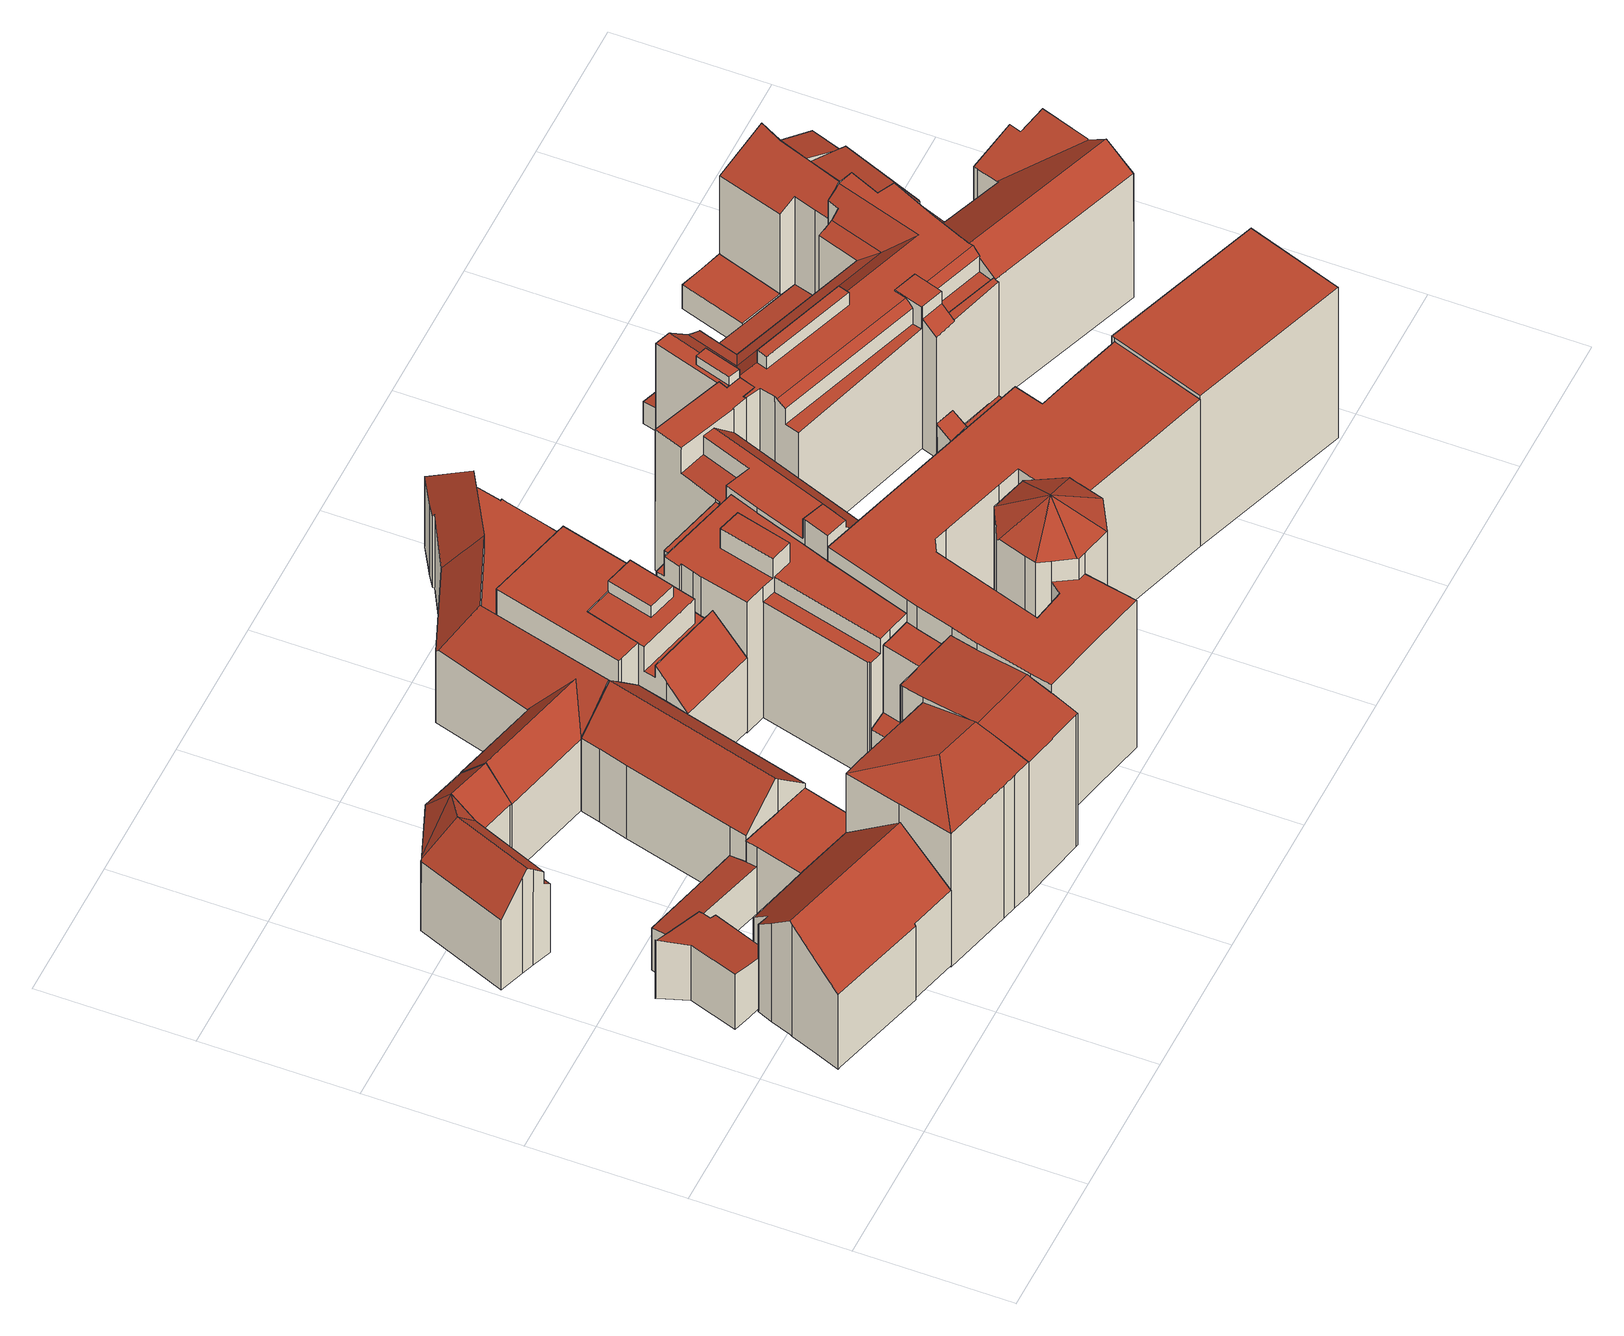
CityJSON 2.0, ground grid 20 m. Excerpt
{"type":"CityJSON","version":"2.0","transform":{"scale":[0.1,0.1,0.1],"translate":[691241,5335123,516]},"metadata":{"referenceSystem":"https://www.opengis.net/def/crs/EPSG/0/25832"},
"CityObjects":{
"building1":{"type":"Building","attributes":{"Gemeindeschluessel":"09162000","HoeheDach":"526.666","HoeheGrund":"517.240","Methode":"1000","NiedrigsteTraufeDesGebaeudes":"525.136","Geometrietyp2DReferenz":"3000","function":"31001_1000","roofType":"2100","measuredHeight":9.43,"storeysAboveGround":2},"geometry":[{"type":"MultiSurface","lod":"2","boundaries":[[[0,1,2,3]],[[4,5,6,7]],[[7,6,8,9]],[[10,11,12,13]],[[14,15,16,17]],[[3,2,18,19]],[[20,13,12,21,14,17]],[[22,1,0,23,24,25]],[[9,8,26,27]],[[21,12,11,26,8,6,5,18,2,1,22,25,28,15,14]],[[27,26,11,10]],[[19,18,5,4]],[[9,27,10,13,20,17,16,29,24,23,0,3,19,4,7]],[[29,16,15,28,25,24]]],"semantics":{"surfaces":[{"type":"WallSurface"},{"type":"RoofSurface"},{"type":"GroundSurface"}],"values":[0,0,0,0,0,0,0,0,0,1,0,0,2,0]}}]},
"building2":{"type":"Building","attributes":{"Gemeindeschluessel":"09162000","HoeheDach":"535.441","HoeheGrund":"516.840","Methode":"1000","NiedrigsteTraufeDesGebaeudes":"528.577","Geometrietyp2DReferenz":"3000","function":"31001_9998","roofType":"3100","measuredHeight":18.6,"storeysAboveGround":3},"geometry":[{"type":"MultiSurface","lod":"2","boundaries":[[[30,31,32,33,34,35]],[[36,37,32,31]],[[38,39,40,41,42,43]],[[44,45,46,47,48,49]],[[39,38,37,36]],[[43,42,50,51,45,44,49,52,53,54,55,56]],[[57,52,49,48]],[[46,45,51,58]],[[59,54,53,60]],[[61,55,54,59]],[[60,53,52,57]],[[33,32,37,38,43,56,62,63,34]],[[34,63,62,64,65,35]],[[66,41,40,39,36,31,30,35,65,64,67,61,59,60,57,48,47,46,58]],[[62,56,55,61,67,64]],[[41,66,58,51,50,42]]],"semantics":{"surfaces":[{"type":"WallSurface"},{"type":"RoofSurface"},{"type":"GroundSurface"}],"values":[0,0,0,0,0,1,0,0,0,0,0,1,0,2,0,0]}}]},
"building3":{"type":"Building","attributes":{"Gemeindeschluessel":"09162000","HoeheDach":"525.013","HoeheGrund":"517.310","Methode":"1000","NiedrigsteTraufeDesGebaeudes":"524.132","Geometrietyp2DReferenz":"3000","function":"31001_2000","roofType":"2100","measuredHeight":7.7},"geometry":[{"type":"MultiSurface","lod":"2","boundaries":[[[68,69,70,71]],[[72,73,68,71,74,75,76,77,78]],[[75,79,80,76]],[[71,70,81,74]],[[82,83,78,77,76,80]],[[81,70,69,84,85,83,82,80,79]],[[74,81,79,75]],[[73,72,78,83,85,84]],[[73,84,69,68]]],"semantics":{"surfaces":[{"type":"WallSurface"},{"type":"GroundSurface"},{"type":"RoofSurface"}],"values":[0,1,0,0,0,2,0,0,0]}}]},
"building4":{"type":"Building","attributes":{"Gemeindeschluessel":"09162000","HoeheDach":"533.940","HoeheGrund":"517.370","Methode":"2000","NiedrigsteTraufeDesGebaeudes":"528.560","Geometrietyp2DReferenz":"3000","function":"31001_1000","roofType":"3100","measuredHeight":16.57,"storeysAboveGround":3},"geometry":[{"type":"MultiSurface","lod":"2","boundaries":[[[86,87,88,89]],[[90,91,92,93,94,95]],[[96,97,98,99,100]],[[96,100,95]],[[101,102,103,104]],[[105,106,107,108,99,98]],[[104,103,109,110]],[[110,109,111,112,94,93,113]],[[111,109,103,102,97,96]],[[101,105,98,97,102]],[[111,96,95,112]],[[114,115,91,90,116]],[[107,88,87,108]],[[95,94,112]],[[114,117,118,106,105,101,104,110,113,119,115]],[[113,93,92,119]],[[114,116,120,117]],[[106,118,89,88,107]],[[117,120,89,118]],[[87,100,99,108]],[[119,92,91,115]],[[89,120,116,90,95,86]],[[95,100,87,86]]],"semantics":{"surfaces":[{"type":"WallSurface"},{"type":"RoofSurface"},{"type":"GroundSurface"}],"values":[0,1,1,1,0,0,0,0,1,0,1,0,1,1,2,0,0,0,0,0,0,1,0]}}]},
"building5":{"type":"Building","attributes":{"Gemeindeschluessel":"09162000","HoeheDach":"528.192","HoeheGrund":"516.620","Methode":"1000","NiedrigsteTraufeDesGebaeudes":"528.192","Geometrietyp2DReferenz":"3000","function":"31001_9998","roofType":"1000","measuredHeight":11.57,"storeysAboveGround":3},"geometry":[{"type":"MultiSurface","lod":"2","boundaries":[[[121,122,123,124]],[[125,126,127,128]],[[129,130,131,132,133,134]],[[135,136,134,133,137,138]],[[124,123,126,125]],[[126,123,122,130,129,134,136,135,127]],[[128,127,135,138]],[[131,130,122,121]],[[124,125,128,138,137,133,132,131,121]]],"semantics":{"surfaces":[{"type":"WallSurface"},{"type":"RoofSurface"},{"type":"GroundSurface"}],"values":[0,0,0,0,0,1,0,0,2]}}]},
"building6":{"type":"Building","attributes":{"Gemeindeschluessel":"09162000","HoeheDach":"540.135","HoeheGrund":"516.580","Methode":"1000","NiedrigsteTraufeDesGebaeudes":"538.327","Geometrietyp2DReferenz":"3000","function":"31001_9998","roofType":"3200","measuredHeight":23.55,"storeysAboveGround":7},"geometry":[{"type":"MultiSurface","lod":"2","boundaries":[[[139,140,141,142]],[[143,144,145,146]],[[147,148,149,150,151,152,144]],[[152,153,145,144]],[[154,155,156,157,158,143,146,125,124,139,142]],[[156,149,148,157]],[[152,151,141,140,159,153]],[[146,145,153,125]],[[125,153,159,124]],[[157,148,147,158]],[[156,155,154,142,141,151,150,149]],[[158,147,144,143]],[[124,159,140,139]]],"semantics":{"surfaces":[{"type":"WallSurface"},{"type":"RoofSurface"},{"type":"GroundSurface"}],"values":[0,0,1,1,2,0,1,0,0,0,0,0,0]}}]},
"building7":{"type":"Building","attributes":{"Gemeindeschluessel":"09162000","HoeheDach":"533.995","HoeheGrund":"517.000","Methode":"1000","NiedrigsteTraufeDesGebaeudes":"528.887","Geometrietyp2DReferenz":"3000","function":"31001_1000","roofType":"3100","measuredHeight":17,"storeysAboveGround":3},"geometry":[{"type":"MultiSurface","lod":"2","boundaries":[[[160,161,162,163]],[[164,165,166,167]],[[168,169,161,160]],[[170,171,172,173,174,175]],[[176,177,178,179]],[[164,180,179,178,181,165]],[[180,164,167,171,170,175,168,160,163,182,183,184,176,179]],[[172,166,165,181,178,177,185,186,173]],[[175,174,169,168]],[[186,185,184,183,182,187]],[[167,166,172,171]],[[173,186,187,162,161,169,174]],[[184,185,177,176]],[[163,162,187,182]]],"semantics":{"surfaces":[{"type":"WallSurface"},{"type":"GroundSurface"},{"type":"RoofSurface"}],"values":[0,0,0,0,0,0,1,2,0,0,0,2,0,0]}}]},
"building8":{"type":"Building","attributes":{"Gemeindeschluessel":"09162000","HoeheDach":"539.890","HoeheGrund":"516.660","Methode":"2000","NiedrigsteTraufeDesGebaeudes":"524.760","Geometrietyp2DReferenz":"3000","function":"31001_9998","roofType":"3100","measuredHeight":23.23,"storeysAboveGround":6},"geometry":[{"type":"MultiSurface","lod":"2","boundaries":[[[188,189,190,191,192,193,194,195,196,197,198]],[[199,200,201,202]],[[203,204,205,206]],[[207,208,209,210]],[[205,204,209,208,188,198,211]],[[200,199,212,213,214,215,216]],[[210,209,204,203]],[[217,218,201,200,216,219]],[[220,197,196,221]],[[211,198,197,220,222,223]],[[192,191,217,219,224,225,193]],[[226,227,228,218,217,191,190]],[[202,201,218,228]],[[207,229,230,189,188,208]],[[224,215,214,225]],[[194,193,225,214,213,231,232]],[[224,219,216,215]],[[233,195,194,232]],[[206,205,211,223]],[[226,190,189,230]],[[228,227,226,230,229,207,210,203,206,223,222,220,221,233,232,231,213,212,199,202]],[[221,196,195,233]]],"semantics":{"surfaces":[{"type":"RoofSurface"},{"type":"WallSurface"},{"type":"GroundSurface"}],"values":[0,1,1,1,0,1,1,0,1,1,1,1,1,1,0,1,1,1,1,1,2,1]}}]},
"building9":{"type":"Building","attributes":{"Gemeindeschluessel":"09162000","HoeheDach":"535.810","HoeheGrund":"517.088","Methode":"2000","NiedrigsteTraufeDesGebaeudes":"528.570","Geometrietyp2DReferenz":"3000","function":"31001_1000","roofType":"1000","measuredHeight":18.72,"storeysAboveGround":3},"geometry":[{"type":"MultiSurface","lod":"2","boundaries":[[[234,235,236,237]],[[238,239,240,241]],[[242,243,244,245]],[[237,236,246,247]],[[248,249,250,251]],[[252,253,254,255]],[[256,257,258,259]],[[258,257,260,240,239,261,262,263,264,265,266,252,255,267,268,269,270,271]],[[244,272,265,264,273,245]],[[274,275,276,277]],[[275,274,278,279]],[[280,281,282,250,249,283]],[[238,241,284,256,259,285,286,287,288,278,274,277,289,272,244,243,290,291,248,251,234,237,247,292]],[[293,294,295,296,297]],[[280,283,294,293,245,273]],[[285,271,270,286]],[[267,298,299,268]],[[290,296,295,291]],[[272,289,300,301,266,265]],[[288,287,269,268,299,302]],[[277,276,300,289]],[[286,270,269,287]],[[255,254,298,267]],[[261,303,281,262]],[[248,291,295,294,283,249]],[[264,263,280,273]],[[241,240,260,284]],[[293,297,242,245]],[[281,303,304,246,236,235,282]],[[284,260,257,256]],[[262,281,280,263]],[[247,246,304,292]],[[258,271,285,259]],[[234,251,250,282,235]],[[266,301,253,252]],[[290,243,242,297,296]],[[238,292,304,303,261,239]],[[275,279,302,299,298,254,253,301,300,276]],[[288,302,279,278]]],"semantics":{"surfaces":[{"type":"WallSurface"},{"type":"RoofSurface"},{"type":"GroundSurface"}],"values":[0,0,0,0,0,0,0,1,0,0,0,1,2,1,1,0,0,0,0,0,0,0,0,0,0,0,0,1,1,0,0,0,0,0,0,0,0,1,0]}}]},
"building10":{"type":"Building","attributes":{"Gemeindeschluessel":"09162000","HoeheDach":"537.550","HoeheGrund":"517.043","Methode":"2000","NiedrigsteTraufeDesGebaeudes":"528.986","Geometrietyp2DReferenz":"3000","function":"31001_1000","roofType":"1000","measuredHeight":20.51},"geometry":[{"type":"MultiSurface","lod":"2","boundaries":[[[305,306,307,308]],[[309,310,311,312]],[[313,164,180,179,314,315,316,317,318,319,320,321,322,323,324]],[[269,325,326,327]],[[316,328,325,317]],[[320,329,330,321]],[[179,331,332,314]],[[308,307,333,334]],[[179,180,335,310,309,336,337,331]],[[315,314,332,334,333]],[[313,324,338,312,311,339]],[[313,339,340,164]],[[328,341,306,305]],[[326,325,328,305,308,334,332,331,337]],[[319,342,329,320]],[[339,311,310,335,340]],[[327,326,337,336]],[[321,330,343,322]],[[164,340,335,180]],[[323,344,338,324]],[[312,338,344,343,330,329,342,270,269,327,336,309]],[[316,315,333,341,328]],[[318,270,342,319]],[[306,341,333,307]],[[318,317,325,269,270]],[[322,343,344,323]]],"semantics":{"surfaces":[{"type":"WallSurface"},{"type":"GroundSurface"},{"type":"RoofSurface"}],"values":[0,0,1,0,0,0,0,0,0,0,0,0,0,2,0,2,0,0,0,0,2,0,0,2,0,0]}}]},
"building11":{"type":"Building","attributes":{"Gemeindeschluessel":"09162000","HoeheDach":"520.440","HoeheGrund":"516.570","Methode":"2000","NiedrigsteTraufeDesGebaeudes":"520.440","Geometrietyp2DReferenz":"3000","function":"31001_9998","roofType":"1000","measuredHeight":3.87},"geometry":[{"type":"MultiSurface","lod":"2","boundaries":[[[345,346,347,348,349,350]],[[351,352,353,354]],[[355,356,357,358,359,360,361,362,349,348,347,363,364,351,354,365,366,367,368]],[[360,369,370,361]],[[359,371,369,360]],[[359,358,357,372,373,371]],[[368,374,375,355]],[[354,353,376,365]],[[366,377,378,367]],[[364,363,379,380,352,351]],[[347,346,379,363]],[[381,372,357,356,355,375]],[[367,378,374,368]],[[361,370,382,362]],[[362,382,350,349]],[[380,379,346,345,350,382,370,369,371,373,372,381,375,374,378,377,376,353,352]],[[365,376,377,366]]],"semantics":{"surfaces":[{"type":"WallSurface"},{"type":"GroundSurface"},{"type":"RoofSurface"}],"values":[0,0,1,0,0,0,0,0,0,0,0,0,0,0,0,2,0]}}]},
"building12":{"type":"Building","attributes":{"Gemeindeschluessel":"09162000","HoeheDach":"541.330","HoeheGrund":"516.760","Methode":"2000","NiedrigsteTraufeDesGebaeudes":"534.940","Geometrietyp2DReferenz":"3000","function":"31001_9998","roofType":"1000","measuredHeight":24.57,"storeysAboveGround":6},"geometry":[{"type":"MultiSurface","lod":"2","boundaries":[[[383,384,385,386]],[[387,388,389,390]],[[391,392,393,394,395]],[[396,385,384,397]],[[398,399,400,401]],[[402,403,404,405]],[[406,407,408,409,410,411,412,413]],[[414,412,411,415]],[[394,393,416,417,398,401]],[[418,419,420,421]],[[386,385,396,422]],[[423,405,404,424,425,426,427,392,391,387,390,428,418,421,414,415,429,430,431,432]],[[413,433,434,406]],[[428,435,419,418]],[[436,402,405,423]],[[426,425,437,399,398,417]],[[427,416,393,392]],[[404,403,438,424]],[[424,438,437,425]],[[396,397,439,395,394,401,400,422]],[[439,397,384,383]],[[426,417,416,427]],[[402,436,434,433,420,419,435,389,388,395,439,383,386,422,400,399,437,438,403]],[[414,421,420,433,413,412]],[[430,409,408,431]],[[390,389,435,428]],[[415,411,410,429]],[[429,410,409,430]],[[431,408,407,432]],[[391,395,388,387]],[[423,432,407,406,434,436]]],"semantics":{"surfaces":[{"type":"WallSurface"},{"type":"RoofSurface"},{"type":"GroundSurface"}],"values":[0,0,0,1,0,0,1,0,1,0,0,2,0,0,0,0,0,0,0,0,0,0,1,0,0,0,0,0,0,0,0]}}]},
"building13":{"type":"Building","attributes":{"Gemeindeschluessel":"09162000","HoeheDach":"547.830","HoeheGrund":"516.390","Methode":"2000","NiedrigsteTraufeDesGebaeudes":"543.526","Geometrietyp2DReferenz":"3000","function":"31001_9998","roofType":"3600","measuredHeight":31.44,"storeysAboveGround":7},"geometry":[{"type":"MultiSurface","lod":"2","boundaries":[[[440,441,442,443,444,445,446]],[[447,448,449,450]],[[451,452,453,454,455]],[[456,457,451,455]],[[442,458,459,460,461,443]],[[462,463,464,465,466,467]],[[468,469,462,467]],[[446,445,470]],[[470,464,463,462,469,471,472]],[[459,473,474,460]],[[449,448,446,470,475]],[[453,472,471,469,468,476,477,454]],[[478,450,449,475,457,456]],[[479,480,481,482,465,464]],[[470,472,453,452]],[[457,475,470,452,451]],[[483,484,474,473]],[[459,458,442,441,440,447,450,478,456,455,454,477,476,468,467,466,465,482,481,483,473]],[[445,444,443,461,460,474,470]],[[470,479,464]],[[474,484,480,479,470]],[[481,480,484,483]],[[440,446,448,447]]],"semantics":{"surfaces":[{"type":"WallSurface"},{"type":"RoofSurface"},{"type":"GroundSurface"}],"values":[0,0,0,0,0,0,0,1,1,0,1,0,0,0,1,1,0,2,1,1,1,0,0]}}]},
"building14":{"type":"Building","attributes":{"Gemeindeschluessel":"09162000","HoeheDach":"540.390","HoeheGrund":"516.420","Methode":"2000","NiedrigsteTraufeDesGebaeudes":"540.390","Geometrietyp2DReferenz":"3000","function":"31001_9998","roofType":"1000","measuredHeight":23.97,"storeysAboveGround":6},"geometry":[{"type":"MultiSurface","lod":"2","boundaries":[[[485,486,487,488]],[[489,490,491,492,493,483]],[[494,495,496,497,498,499,500,501]],[[456,502,503,450]],[[504,505,501,500]],[[506,507,508,509,510,511]],[[512,513,514,459,473,515,483,493,492,516,517,518,519,520,521,522,510,509,508,456,450,447,523,524,525,526,527,485,488,528,504,500,499,498,497,529,530,531,532]],[[459,533,534,473]],[[531,535,536,532]],[[515,473,534,537,489,483]],[[528,538,505,504]],[[492,491,539,516]],[[447,540,541,523]],[[518,542,543,519]],[[508,507,502,456]],[[519,543,544,520]],[[522,545,511,510]],[[497,496,546,529]],[[526,547,548,527]],[[488,487,538,528]],[[514,513,549,550,533,459]],[[517,516,539,551,542,518]],[[524,523,541,552,553,525]],[[552,541,540,503,502,507,506,511,545,554,544,543,542,551,539,491,490,489,537,534,533,550,549,555,536,535,556,546,496,495,494,501,505,538,487,486,548,547,553]],[[556,535,531,530,529,546]],[[527,548,486,485]],[[513,512,532,536,555,549]],[[525,553,547,526]],[[450,503,540,447]],[[522,521,520,544,554,545]]],"semantics":{"surfaces":[{"type":"WallSurface"},{"type":"GroundSurface"},{"type":"RoofSurface"}],"values":[0,0,0,0,0,0,1,0,0,0,0,0,0,0,0,0,0,0,0,0,0,0,0,2,0,0,0,0,0,0]}}]},
"building15":{"type":"Building","attributes":{"Gemeindeschluessel":"09162000","HoeheDach":"537.530","HoeheGrund":"516.580","Methode":"1000","NiedrigsteTraufeDesGebaeudes":"537.530","Geometrietyp2DReferenz":"3000","function":"31001_9998","roofType":"1000","measuredHeight":20.95},"geometry":[{"type":"MultiSurface","lod":"2","boundaries":[[[557,558,559,560]],[[557,560,561,562,563]],[[563,564,558,557]],[[564,565,566,559,558]],[[562,565,564,563]],[[560,559,566,561]],[[561,566,565,562]]],"semantics":{"surfaces":[{"type":"WallSurface"},{"type":"GroundSurface"},{"type":"RoofSurface"}],"values":[0,1,0,2,0,0,0]}}]},
"building16":{"type":"Building","attributes":{"Gemeindeschluessel":"09162000","HoeheDach":"542.210","HoeheGrund":"516.678","Methode":"2000","NiedrigsteTraufeDesGebaeudes":"535.389","Geometrietyp2DReferenz":"3000","function":"31001_9998","roofType":"2100","measuredHeight":25.53,"storeysAboveGround":2},"geometry":[{"type":"MultiSurface","lod":"2","boundaries":[[[567,568,569,570]],[[571,572,573,574,575,576,577]],[[578,576,575,579,580,581,582]],[[583,584,585,586]],[[587,588,589,590]],[[591,574,573,592,589,588,593]],[[593,580,579,591]],[[594,595,596,597]],[[598,599,584,583]],[[578,582,600,601,602]],[[571,603,569,568,604,605,585,584,599,606,572]],[[607,608,592,573,572,606]],[[609,597,596,600,582,581]],[[607,606,599,598]],[[590,589,592,608]],[[610,594,597,609,587,590,608,607,598,583,586,611,612,567,570,613]],[[570,569,603,613]],[[586,585,605,611]],[[594,610,614,615,616,595]],[[611,605,604,612]],[[616,601,600,596,595]],[[612,604,568,567]],[[614,577,576,578,602,615]],[[587,609,581,580,593,588]],[[591,579,575,574]],[[602,601,616,615]],[[614,610,613,603,571,577]]],"semantics":{"surfaces":[{"type":"WallSurface"},{"type":"RoofSurface"},{"type":"GroundSurface"}],"values":[0,0,1,0,0,1,0,0,0,0,1,0,0,0,0,2,0,0,0,0,1,0,1,0,0,0,0]}}]},
"building17":{"type":"Building","attributes":{"Gemeindeschluessel":"09162000","HoeheDach":"522.162","HoeheGrund":"516.348","Methode":"9999","NiedrigsteTraufeDesGebaeudes":"516.460","Geometrietyp2DReferenz":"3000","function":"31001_9998","roofType":"1000","measuredHeight":5.81},"geometry":[{"type":"MultiSurface","lod":"2","boundaries":[[[617,618,619,620]],[[621,622,623,624]],[[625,626,627,619]],[[497,628,629,630]],[[627,626,631,632]],[[633,634,623,622,635,617,620,636,629,628,637]],[[531,633,637,529]],[[532,634,633,531]],[[529,637,628,497]],[[621,624,532,531,529,497,630,638,639]],[[621,639,640,641,635,622]],[[624,623,634,532]],[[639,638,631,626,625,640]],[[635,641,618,617]],[[641,640,625,619,618]],[[620,619,627,632,636]],[[638,630,629,636,632,631]]],"semantics":{"surfaces":[{"type":"WallSurface"},{"type":"RoofSurface"},{"type":"GroundSurface"}],"values":[0,0,0,0,1,1,0,0,0,2,0,0,0,0,1,0,0]}}]},
"building18":{"type":"Building","attributes":{"Gemeindeschluessel":"09162000","HoeheDach":"541.590","HoeheGrund":"516.610","Methode":"2000","NiedrigsteTraufeDesGebaeudes":"517.290","Geometrietyp2DReferenz":"3000","function":"31001_9998","roofType":"1000","measuredHeight":24.98,"storeysAboveGround":6},"geometry":[{"type":"MultiSurface","lod":"2","boundaries":[[[642,643,644,645]],[[646,647,648,649]],[[650,651,652,653]],[[654,655,656,657]],[[658,659,660,661,662,663]],[[664,665,666,667]],[[668,599,669,670]],[[671,672,673,674,675,676]],[[677,652,651,678]],[[679,584,599,668]],[[680,681,673,672,682]],[[683,684,685,686]],[[687,688,689,690]],[[690,689,691,692]],[[693,694,695,696,697]],[[685,698,699,686]],[[700,701,702,703]],[[704,604,605,705]],[[703,702,643,642,656,655,706,707,708]],[[709,710,711,712]],[[713,585,584,679]],[[683,697,696,684]],[[714,715,716,717]],[[711,569,718,712]],[[699,698,719,682,672,671]],[[687,720,695,694,688]],[[677,678,675,674,669,599,584,585]],[[721,722,661,660,716,715]],[[686,699,697,683]],[[680,682,719,723]],[[708,707,724,725]],[[709,658,663,726,727,728,710]],[[729,730,731,732]],[[733,734,728,727]],[[661,722,735,734,733,736,662]],[[735,722,721,737]],[[650,653,738,676,675]],[[648,739,700,703,708,725,740,659,658,709,712,718,741,704,705,713,679,668,670,681,680,723,720,687,690,692,742,732,731,649]],[[743,744,665,664]],[[718,569,568,741]],[[714,717,745,746,747]],[[666,665,744,748]],[[654,657,645,644,737,721,715,714,747,749]],[[742,692,691,750,751]],[[693,697,699,671]],[[720,723,719,698,685,684,696,695]],[[681,670,669,674,673]],[[752,748,744,743]],[[654,749,706,655]],[[753,750,691,689,688,694,693]],[[736,733,727,726]],[[724,707,706,749,747,754]],[[740,725,724,754,746,745]],[[648,647,755,739]],[[656,642,645,657]],[[743,664,753,693,671,676]],[[568,604,704,741]],[[742,751,729,732]],[[659,740,745,717,716,660]],[[731,730,646,649]],[[678,651,650,675]],[[667,666,748,752]],[[662,736,726,663]],[[746,754,747]],[[713,705,605,738,653,652,677,585]],[[711,710,728,734,735,737,644,643,702,701,755,647,646,730,729,751,750,753,664,667,752,743,676,738,605,604,568,569]],[[739,755,701,700]]],"semantics":{"surfaces":[{"type":"RoofSurface"},{"type":"WallSurface"},{"type":"GroundSurface"}],"values":[0,1,0,0,1,1,1,0,1,1,1,0,1,1,0,1,1,1,1,1,1,1,1,1,0,1,0,0,1,1,1,1,1,0,1,1,1,2,1,1,0,0,1,1,0,1,1,1,1,0,1,0,1,1,1,0,1,1,1,1,1,1,0,1,1,0,1]}}]},
"building19":{"type":"Building","attributes":{"Gemeindeschluessel":"09162000","HoeheDach":"541.007","HoeheGrund":"516.410","Methode":"1000","NiedrigsteTraufeDesGebaeudes":"541.007","Geometrietyp2DReferenz":"3000","function":"31001_9998","roofType":"1000","measuredHeight":24.6,"storeysAboveGround":7},"geometry":[{"type":"MultiSurface","lod":"2","boundaries":[[[756,513,532,624,757]],[[758,757,624,759]],[[756,757,758,760]],[[756,760,761,513]],[[761,762,532,513]],[[762,759,624,532]],[[760,758,759,762,761]]],"semantics":{"surfaces":[{"type":"GroundSurface"},{"type":"WallSurface"},{"type":"RoofSurface"}],"values":[0,1,1,1,1,1,2]}}]},
"building20":{"type":"Building","attributes":{"Gemeindeschluessel":"09162000","HoeheDach":"521.260","HoeheGrund":"516.940","Methode":"1000","NiedrigsteTraufeDesGebaeudes":"520.548","Geometrietyp2DReferenz":"3000","function":"31001_9998","roofType":"1000","measuredHeight":4.32,"storeysAboveGround":1},"geometry":[{"type":"MultiSurface","lod":"2","boundaries":[[[763,764,765,766,767,768,769,770,771,772,773,774]],[[775,763,774,776]],[[777,767,766,778]],[[779,768,767,777]],[[774,773,772,780,781,776]],[[779,777,778,782,783,775,776,781,780,784,785,786]],[[783,782,765,764,763,775]],[[780,772,771,784]],[[786,769,768,779]],[[770,769,786,785,784,771]],[[778,766,765,782]]],"semantics":{"surfaces":[{"type":"RoofSurface"},{"type":"WallSurface"},{"type":"GroundSurface"}],"values":[0,1,1,1,1,2,1,1,1,1,1]}}]},
"building21":{"type":"Building","attributes":{"Gemeindeschluessel":"09162000","HoeheDach":"520.806","HoeheGrund":"516.940","Methode":"1000","NiedrigsteTraufeDesGebaeudes":"520.806","Geometrietyp2DReferenz":"3000","function":"31001_9998","roofType":"1000","measuredHeight":3.87,"storeysAboveGround":1},"geometry":[{"type":"MultiSurface","lod":"2","boundaries":[[[785,787,788,789,790,791]],[[791,790,789,792,793,794]],[[784,794,793,795]],[[792,789,788,796,795,793]],[[785,791,794,784]],[[787,785,784,795,796,788]]],"semantics":{"surfaces":[{"type":"WallSurface"},{"type":"RoofSurface"},{"type":"GroundSurface"}],"values":[0,1,0,0,0,2]}}]},
"building22":{"type":"Building","attributes":{"Gemeindeschluessel":"09162000","HoeheDach":"539.650","HoeheGrund":"516.702","Methode":"2000","NiedrigsteTraufeDesGebaeudes":"533.194","Geometrietyp2DReferenz":"3000","function":"31001_9998","roofType":"3100","measuredHeight":22.95,"storeysAboveGround":6},"geometry":[{"type":"MultiSurface","lod":"2","boundaries":[[[797,798,799,800,801]],[[802,803,804,805]],[[800,806,807,808,801]],[[809,810,811,812]],[[813,814,815,811,810,816,817,818]],[[819,820,821,822,802,805,823,824,808,807,825,826,809,812,827,828]],[[820,819,813,818,829,830]],[[812,811,815,827]],[[813,819,828,814]],[[824,797,801,808]],[[806,800,799,804,803,702,829,818,817,831]],[[827,815,814,828]],[[702,832,830,829]],[[816,826,825,831,817]],[[820,830,832,821]],[[797,824,823,798]],[[823,805,804,799,798]],[[826,816,810,809]],[[802,822,702,803]],[[821,832,702,822]],[[806,831,825,807]]],"semantics":{"surfaces":[{"type":"RoofSurface"},{"type":"WallSurface"},{"type":"GroundSurface"}],"values":[0,1,1,1,0,2,1,1,1,1,0,1,0,1,1,1,1,1,1,1,1]}}]},
"building23":{"type":"Building","attributes":{"Gemeindeschluessel":"09162000","HoeheDach":"536.808","HoeheGrund":"516.858","Methode":"2000","NiedrigsteTraufeDesGebaeudes":"533.478","Geometrietyp2DReferenz":"3000","function":"31001_9998","roofType":"2100","measuredHeight":19.95,"storeysAboveGround":5},"geometry":[{"type":"MultiSurface","lod":"2","boundaries":[[[833,834,835,836]],[[837,838,839,840]],[[841,842,838,837]],[[785,788,843,844,841,837,840,833,836,845,786]],[[785,846,847,788]],[[843,848,849,844]],[[844,849,842,841]],[[850,851,835,834,839,838,842,849,848,847,846]],[[788,847,848,843]],[[786,850,846,785]],[[836,835,851,845]],[[840,839,834,833]],[[845,851,850,786]]],"semantics":{"surfaces":[{"type":"WallSurface"},{"type":"GroundSurface"},{"type":"RoofSurface"}],"values":[0,0,0,1,0,0,0,2,0,0,0,0,0]}}]},
"building24":{"type":"Building","attributes":{"Gemeindeschluessel":"09162000","HoeheDach":"535.913","HoeheGrund":"516.903","Methode":"2000","NiedrigsteTraufeDesGebaeudes":"533.906","Geometrietyp2DReferenz":"3000","function":"31001_9998","roofType":"2100","measuredHeight":19.01,"storeysAboveGround":5},"geometry":[{"type":"MultiSurface","lod":"2","boundaries":[[[852,853,854,855]],[[856,857,853,852]],[[840,858,859,837]],[[860,861,858,840]],[[860,840,837,841,856,852,855,862,863,864]],[[863,865,866,864]],[[837,859,867,841]],[[862,868,865,863]],[[866,865,868,854,853,857,867,859,858,861]],[[841,867,857,856]],[[864,866,861,860]],[[855,854,868,862]]],"semantics":{"surfaces":[{"type":"WallSurface"},{"type":"GroundSurface"},{"type":"RoofSurface"}],"values":[0,0,0,0,1,0,0,0,2,0,0,0]}}]},
"building25":{"type":"Building","attributes":{"Gemeindeschluessel":"09162000","HoeheDach":"536.707","HoeheGrund":"516.914","Methode":"2000","NiedrigsteTraufeDesGebaeudes":"533.975","Geometrietyp2DReferenz":"3000","function":"31001_9998","roofType":"2100","measuredHeight":19.79,"storeysAboveGround":5},"geometry":[{"type":"MultiSurface","lod":"2","boundaries":[[[844,849,869,870]],[[856,871,842,841]],[[841,842,849,844]],[[870,869,871,856]],[[841,844,870,856]],[[871,869,849,842]]],"semantics":{"surfaces":[{"type":"WallSurface"},{"type":"GroundSurface"},{"type":"RoofSurface"}],"values":[0,0,0,0,1,2]}}]}
},
"vertices":[
[87,345,12],[87,345,102],[132,332,93],[132,332,12],[128,317,12],[128,317,93],[136,314,91],[136,314,12],[116,259,91],[116,259,12],[104,238,12],[104,238,92],[91,242,95],[91,242,12],[52,253,102],[73,316,102],[73,316,12],[52,253,12],[131,328,93],[131,328,12],[75,246,12],[75,246,98],[61,353,106],[61,353,12],[60,354,12],[60,354,107],[108,237,91],[108,237,12],[61,352,106],[61,352,12],
[50,124,8],[178,88,8],[178,88,128],[50,124,129],[46,125,129],[46,125,8],[179,90,8],[179,90,130],[242,73,131],[242,73,8],[260,143,8],[261,145,8],[261,145,192],[260,143,194],[183,243,128],[205,238,127],[205,238,8],[183,243,8],[116,259,8],[116,259,130],[279,216,128],[280,218,126],[108,237,150],[104,238,150],[91,242,150],[83,223,168],[73,195,194],[108,237,8],[280,218,8],[91,242,8],[104,238,8],[83,223,8],[71,192,191],[58,157,159],[71,192,8],[58,157,8],[279,216,8],[73,195,8],
[223,302,13],[223,302,90],[131,328,90],[131,328,13],[233,338,13],[228,317,13],[132,332,13],[87,345,13],[97,375,13],[177,354,13],[234,340,13],[87,345,89],[97,375,82],[132,332,89],[177,354,82],[234,340,81],[228,317,87],[233,338,82],
[107,594,126],[107,594,134],[116,592,127],[116,592,126],[180,613,168],[189,648,128],[168,653,129],[129,665,127],[126,664,130],[121,630,168],[82,605,179],[41,502,179],[50,499,170],[66,493,153],[107,594,153],[33,505,14],[33,505,169],[1,516,127],[1,516,14],[50,499,14],[75,489,14],[75,489,126],[66,493,134],[48,635,127],[48,635,14],[50,635,129],[53,636,129],[129,665,14],[169,577,14],[189,648,14],[169,577,127],[167,578,14],[116,592,14],[168,653,14],[167,578,127],
[328,289,6],[328,289,122],[306,212,122],[306,212,6],[280,218,6],[280,218,122],[205,238,122],[205,238,6],[238,314,122],[281,302,122],[281,302,6],[238,314,6],[228,317,6],[228,317,122],[223,302,122],[227,317,122],[227,317,6],[223,302,6],
[376,193,6],[376,193,223],[414,183,223],[414,183,6],[242,73,6],[242,73,223],[261,145,223],[261,145,6],[334,49,223],[353,44,223],[377,38,224],[388,81,234],[395,110,241],[333,127,241],[280,218,223],[395,110,6],[388,81,6],[377,38,6],[353,44,6],[334,49,6],[306,212,223],
[273,483,10],[273,483,129],[284,520,129],[284,520,10],[372,451,10],[372,451,129],[328,289,129],[328,289,10],[234,340,10],[234,340,129],[278,303,10],[281,302,10],[281,302,177],[278,303,180],[228,317,129],[228,317,10],[361,528,10],[361,528,160],[391,520,129],[391,520,10],[381,482,10],[381,482,129],[291,546,10],[341,533,10],[355,530,10],[355,530,166],[341,533,180],[291,546,129],
[487,88,239],[503,156,233],[514,192,230],[514,193,230],[473,203,230],[452,208,229],[452,207,230],[422,214,230],[421,211,230],[414,183,232],[395,108,239],[502,262,7],[502,262,207],[533,255,207],[533,255,7],[469,18,7],[469,18,222],[466,19,222],[466,19,7],[485,83,7],[485,83,238],[478,54,231],[478,54,7],[377,38,222],[490,265,7],[469,270,7],[469,270,88],[490,265,97],[490,265,207],[514,193,207],[528,240,207],[473,203,207],[414,183,7],[421,211,7],[395,108,7],[377,38,7],[473,203,97],[452,208,88],[514,192,7],[514,193,7],[528,240,7],[487,88,7],[503,156,7],[452,208,7],[452,207,7],[422,214,7],
[538,833,11],[538,833,130],[537,835,127],[537,835,11],[564,764,11],[564,764,157],[567,764,157],[567,764,11],[169,577,126],[169,577,11],[291,546,11],[291,546,127],[552,845,127],[552,845,11],[349,749,11],[349,749,127],[467,794,127],[467,794,11],[402,698,157],[402,698,198],[403,699,198],[403,699,157],[548,695,11],[548,695,157],[541,666,157],[541,666,11],[565,759,157],[573,801,157],[487,750,157],[387,711,157],[340,534,157],[355,530,157],[357,529,157],[521,669,157],[495,572,157],[501,570,157],[513,567,157],[529,621,157],[355,530,11],[340,534,181],[412,592,11],[412,592,198],[391,520,198],[391,520,11],[450,583,11],[450,583,198],[387,711,181],[487,750,181],[469,795,126],[348,745,131],[565,759,11],[529,621,11],[513,567,11],[501,570,11],[489,573,11],[361,528,11],[189,648,11],[310,618,11],[590,868,11],[338,573,168],[310,620,126],[310,618,127],[189,648,129],[180,614,168],[521,669,198],[495,572,198],[361,528,198],[357,529,198],[489,573,198],[573,801,181],[590,868,126],
[472,513,197],[472,513,215],[433,523,215],[433,523,197],[385,497,157],[385,497,177],[488,472,177],[488,472,157],[477,425,10],[412,592,10],[450,583,10],[489,573,10],[501,570,10],[513,567,10],[512,565,10],[507,549,10],[497,516,10],[501,516,10],[496,500,10],[492,488,10],[501,570,197],[479,490,197],[479,490,157],[489,573,197],[507,549,157],[497,516,157],[391,520,197],[412,592,197],[450,583,215],[450,583,197],[381,482,161],[389,512,157],[389,512,197],[492,488,157],[477,425,130],[372,451,130],[489,573,215],[512,565,157],[501,516,157],[496,500,157],
[617,128,44],[623,118,44],[623,118,6],[617,128,6],[614,134,6],[614,134,44],[566,110,6],[566,110,44],[613,254,44],[613,254,6],[642,205,6],[642,204,6],[647,196,6],[638,191,6],[631,188,6],[618,148,6],[607,151,6],[602,137,6],[610,102,6],[609,102,6],[630,263,6],[648,257,6],[643,243,6],[653,240,6],[618,148,44],[607,151,44],[631,188,44],[647,196,44],[638,191,44],[653,240,44],[642,205,44],[630,263,44],[648,257,44],[643,243,44],[610,102,44],[609,102,44],[642,204,44],[602,137,44],
[541,486,221],[541,486,253],[571,478,253],[571,478,221],[477,425,8],[477,425,221],[492,488,221],[492,488,8],[506,418,8],[468,274,8],[468,274,196],[506,418,196],[506,418,221],[552,406,253],[522,413,253],[486,266,196],[486,266,221],[525,413,221],[525,413,196],[583,401,221],[571,368,221],[571,368,8],[583,401,8],[621,508,189],[627,525,189],[629,525,189],[631,531,189],[540,554,189],[537,542,189],[507,549,189],[504,538,189],[507,549,8],[537,542,8],[470,273,196],[469,270,196],[501,516,8],[501,516,221],[497,516,221],[497,516,8],[552,406,221],[607,470,8],[533,255,8],[502,262,8],[469,270,8],[470,273,8],[496,500,8],[540,554,8],[631,531,8],[629,525,8],[627,525,8],[504,538,221],[621,508,221],[496,500,221],[607,470,221],[502,262,221],[533,255,221],[522,413,221],
[690,79,4],[734,104,4],[736,105,4],[736,105,275],[734,104,276],[734,104,277],[690,79,277],[649,89,4],[649,89,277],[639,91,277],[639,91,4],[614,134,276],[614,134,277],[618,148,277],[618,148,4],[614,134,4],[623,118,4],[623,118,277],[745,137,4],[746,141,4],[746,141,276],[745,137,276],[647,196,276],[658,202,276],[674,210,277],[674,210,4],[658,202,4],[647,196,4],[631,188,4],[631,188,275],[681,144,318],[630,186,276],[630,185,277],[749,151,4],[749,151,277],[638,93,278],[630,186,4],[630,185,4],[638,93,4],[723,197,277],[724,197,277],[724,197,4],[723,197,4],[733,180,4],[733,180,277],
[514,192,4],[514,192,244],[528,240,244],[528,240,4],[733,180,244],[735,181,244],[754,184,244],[754,184,4],[735,181,4],[652,344,244],[761,311,244],[880,275,244],[880,275,4],[761,311,4],[652,344,4],[651,344,4],[651,344,244],[623,118,244],[639,91,244],[571,368,4],[571,368,244],[582,107,244],[610,102,244],[610,102,4],[582,107,4],[566,110,4],[566,110,244],[987,199,4],[945,78,4],[828,115,4],[734,178,4],[766,221,4],[744,228,4],[734,231,4],[648,257,4],[630,263,4],[628,262,4],[613,254,4],[635,19,4],[561,36,4],[478,54,4],[485,83,4],[503,156,4],[533,255,4],[868,236,4],[870,236,4],[928,219,4],[988,201,4],[746,141,244],[749,151,244],[928,219,244],[988,201,244],[734,178,244],[533,255,244],[766,221,244],[649,89,244],[635,19,244],[734,231,244],[648,257,244],[630,263,244],[613,254,244],[868,236,244],[485,83,244],[503,156,244],[945,78,244],[828,115,244],[744,228,244],[561,36,244],[478,54,244],[628,262,244],[987,199,244],[870,236,244],
[724,197,6],[724,197,215],[734,231,215],[734,231,6],[766,221,6],[754,184,6],[733,180,6],[733,180,215],[754,184,215],[766,221,215],
[751,550,7],[751,550,236],[750,546,236],[750,546,7],[729,552,236],[651,582,236],[651,582,194],[683,569,200],[683,569,230],[699,563,230],[729,552,198],[634,386,230],[658,502,230],[624,515,230],[607,470,230],[584,404,230],[761,584,7],[761,584,236],[756,572,236],[756,572,7],[627,525,7],[627,525,194],[629,525,194],[629,525,7],[658,502,200],[631,531,194],[624,515,194],[571,368,7],[571,368,262],[583,401,262],[583,401,7],[758,585,7],[758,585,236],[584,404,262],[614,393,262],[614,393,251],[729,553,236],[769,544,236],[776,565,236],[665,620,236],[665,620,7],[631,531,7],[607,470,7],[651,344,7],[776,565,7],[769,544,7],[729,553,7],[651,344,199],[601,359,251],[601,359,262],
[952,329,5],[952,329,22],[969,373,22],[969,373,5],[998,231,4],[998,231,5],[989,205,5],[989,205,4],[976,393,22],[976,393,61],[969,373,50],[880,275,5],[901,268,5],[901,268,4],[949,401,62],[941,380,50],[928,219,5],[988,201,5],[1027,307,5],[941,380,5],[868,236,5],[949,401,4],[1051,370,4],[1051,370,22],[1027,307,22],
[1062,398,227],[1066,408,236],[993,433,236],[990,423,227],[1118,526,236],[1092,471,236],[1092,471,6],[1118,526,6],[790,613,250],[775,618,250],[760,571,250],[775,565,250],[983,402,202],[1054,377,202],[1062,398,202],[990,423,202],[754,484,6],[956,422,6],[956,422,238],[955,422,238],[955,422,202],[754,484,202],[932,513,236],[932,513,256],[927,498,256],[927,498,236],[758,585,6],[786,672,236],[786,672,6],[814,586,209],[836,655,209],[809,664,234],[807,665,236],[790,613,236],[776,567,236],[760,571,236],[775,618,236],[761,584,6],[844,652,6],[809,664,6],[844,652,205],[1024,531,13],[1042,585,13],[855,649,13],[838,596,13],[1072,575,6],[1072,575,219],[1078,590,220],[1078,590,6],[1089,585,232],[1089,585,6],[1038,508,209],[1061,578,209],[1047,583,202],[1042,585,200],[1024,531,200],[855,649,200],[838,596,200],[1070,420,6],[1070,420,236],[1067,413,236],[1067,413,6],[769,544,6],[776,565,6],[1054,377,209],[1052,374,208],[1052,374,6],[765,518,6],[765,518,236],[770,538,236],[770,538,6],[756,572,6],[986,411,218],[986,411,238],[956,421,238],[956,421,218],[750,546,6],[854,649,200],[1047,583,6],[998,449,238],[967,460,238],[854,649,6],[1051,370,207],[1051,370,6],[760,503,202],[760,503,227],[763,514,236],[1097,538,236],[1119,527,236],[1119,527,6],[1097,538,6],[958,434,227],[962,444,236],[967,460,236],[958,434,202],[998,449,236],[775,565,236],[1072,425,6],[949,401,6],[751,550,6],[1114,577,6],[805,557,236],[805,557,256],[949,401,203],[979,392,204],[981,397,208],[800,543,256],[983,402,209],[1093,584,236],[1114,577,236],[800,543,236],[1056,470,236],[979,392,206],[1072,425,236],
[1159,3,4],[1203,129,4],[1203,129,250],[989,205,250],[1159,3,250],[945,78,250],[988,201,250],
[854,649,53],[948,617,52],[1047,583,52],[1072,575,52],[1077,590,51],[1084,609,49],[1095,638,45],[1073,646,45],[1014,667,45],[863,721,45],[845,654,52],[844,652,53],[854,649,9],[844,652,9],[1077,590,9],[1072,575,9],[1084,609,9],[863,721,9],[845,654,9],[1047,583,9],[948,617,9],[1014,667,9],[1073,646,9],[1095,638,9],
[1101,732,9],[1102,733,9],[1102,733,48],[1101,732,48],[1073,646,48],[1072,742,48],[1042,752,48],[1014,667,48],[1042,752,9],[1072,742,9],
[1118,526,189],[1092,471,190],[1091,469,190],[1141,476,172],[1153,511,174],[1070,420,7],[1070,420,231],[1072,425,227],[1072,425,7],[1140,475,173],[1140,475,7],[1153,511,7],[1232,480,7],[1232,480,172],[1284,459,199],[1284,459,7],[1285,364,215],[1307,429,215],[1278,443,199],[1230,475,172],[1221,447,172],[1284,363,215],[1285,364,7],[1262,298,7],[1052,374,7],[1067,413,7],[1092,471,7],[1118,526,7],[1219,444,7],[1230,475,7],[1278,443,7],[1307,429,7],[1275,337,236],[1262,298,209],[1219,444,175],[1052,374,209],
[1089,585,9],[1089,585,196],[1078,590,190],[1078,590,9],[1120,595,9],[1120,595,208],[1114,577,208],[1114,577,9],[1138,643,9],[1138,643,207],[1167,710,9],[1152,681,9],[1085,609,9],[1073,646,178],[1102,733,175],[1167,710,208],[1152,681,207],[1095,638,189],[1085,609,189],
[1197,621,9],[1197,621,179],[1154,513,179],[1154,513,9],[1189,624,9],[1189,624,182],[1114,577,198],[1120,595,199],[1097,538,9],[1097,538,199],[1153,511,9],[1118,526,9],[1119,527,9],[1118,526,191],[1119,527,191],[1138,643,199],[1153,511,179],
[1203,664,180],[1203,664,9],[1189,624,180]
]}
